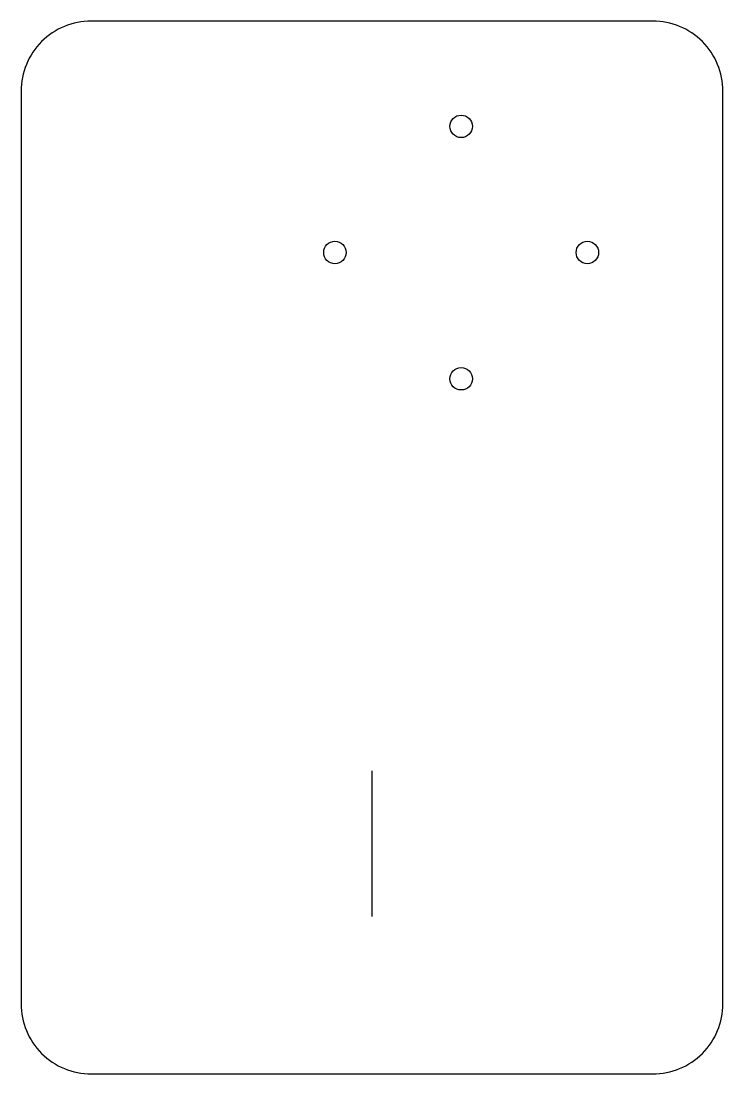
# Model space of a CAD drawing. Header units: millimetres. Extents: x -50 to 50, y -21 to 129.
import ezdxf

# ---------------------------------------------------------------- set-up
doc = ezdxf.new("R2010")
doc.units = ezdxf.units.MM
doc.layers.get('0').update_dxf_attribs({"linetype": 'CONTINUOUS'})

msp = doc.modelspace()

# ---------------------------------------------------------------- linework, layer by layer
msp.add_line((0, 1.75), (0, 22.5))
msp.add_lwpolyline([(-40, -20.67), (40, -20.67, 0.414214), (50, -10.67), (50, 119.33, 0.414214), (40, 129.33), (-40, 129.33, 0.414214), (-50, 119.33), (-50, -10.67, 0.414214)], format="xyb", close=True)
for centre in [(12.7, 114.33), (-5.28, 96.35), (30.68, 96.35), (12.7, 78.37)]:
    msp.add_circle(centre, 1.6)

doc.saveas('drawing.dxf')
